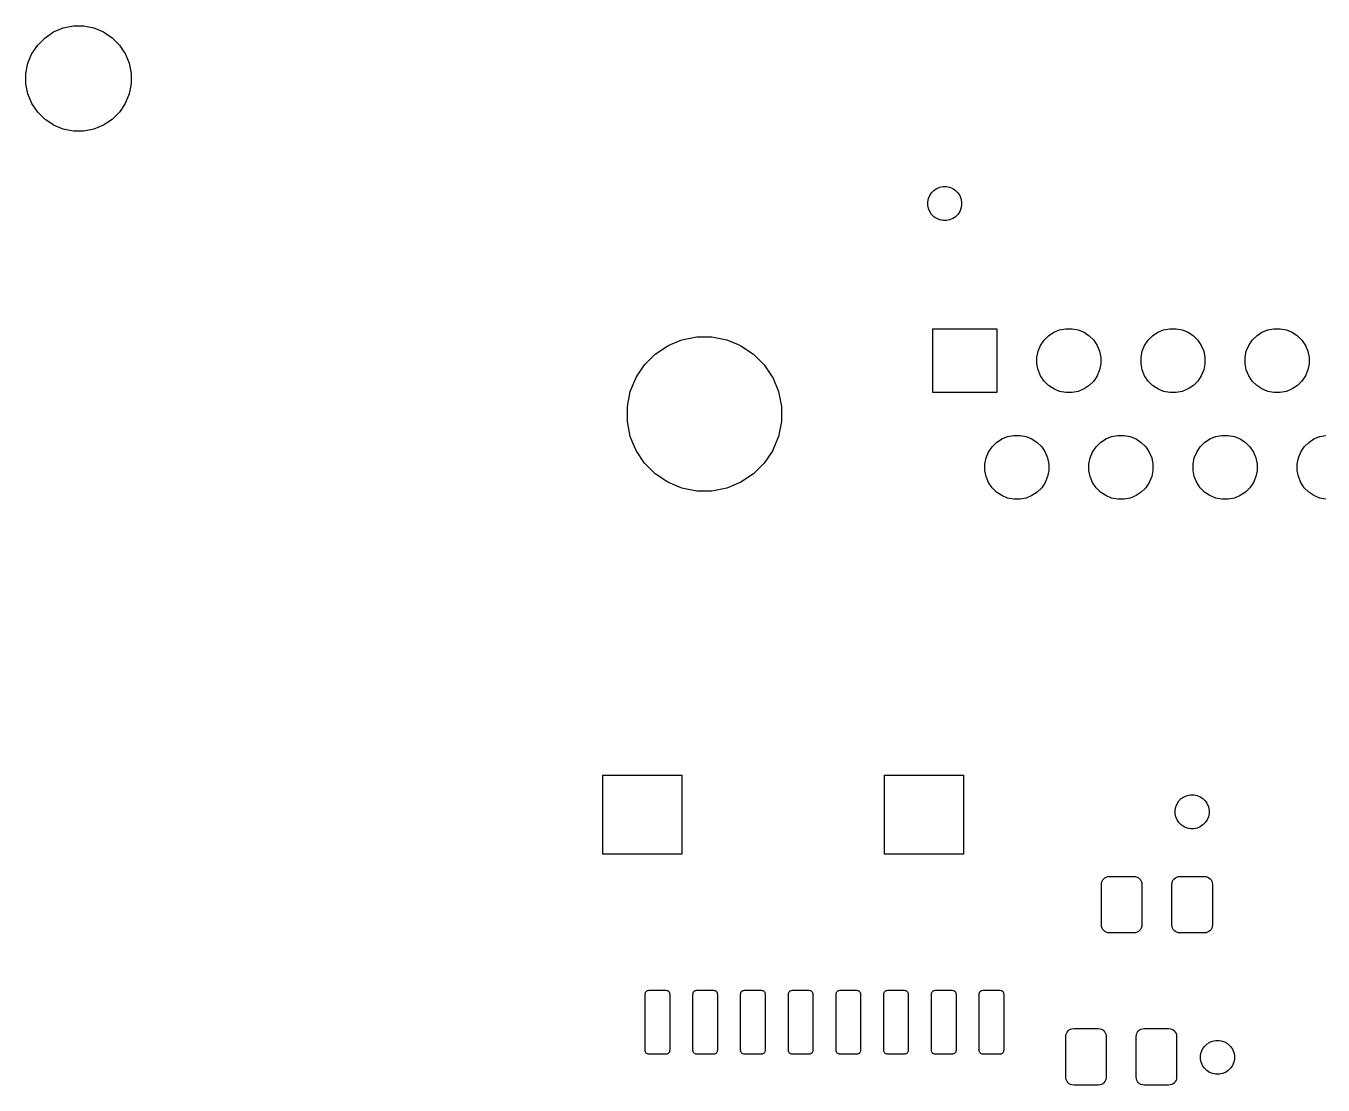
# Model space of a CAD drawing. Extents: x 1.84 to 9.61, y -5.85 to -1.55.
# Drawn here: x 1.839 to 3.198, y -2.657 to -1.547 of the extents above; entities that cross this region are included whole.
import ezdxf

# ---------------------------------------------------------------- set-up
doc = ezdxf.new("R2010")
doc.units = 0
doc.header["$MEASUREMENT"] = 0
doc.layers.add('BLACK', color=7, linetype='CONTINUOUS')

msp = doc.modelspace()

# ---------------------------------------------------------------- linework, layer by layer
at = {"layer": 'BLACK', "linetype": 'CONTINUOUS'}
for p, q in [((1.87345, -1.55105), (1.87761, -1.54932)), ((1.87761, -1.54932), (1.88116, -1.54862)), ((1.88116, -1.54862), (1.88827, -1.5472)), ((1.88827, -1.5472), (1.89913, -1.5472)), ((1.89913, -1.5472), (1.90624, -1.54862)), ((1.90624, -1.54862), (1.90979, -1.54932)), ((1.90979, -1.54932), (1.91395, -1.55105)), ((1.85086, -1.5672), (1.85854, -1.55952)), ((1.85854, -1.55952), (1.86757, -1.55348)), ((1.86757, -1.55348), (1.87345, -1.55105)), ((1.86757, -1.55348), (1.86757, -1.55348)), ((1.91395, -1.55105), (1.91983, -1.55348)), ((1.91983, -1.55348), (1.91983, -1.55348)), ((1.91983, -1.55348), (1.92886, -1.55952)), ((1.92886, -1.55952), (1.93654, -1.5672)), ((1.84066, -1.58627), (1.84482, -1.57624)), ((1.84482, -1.57624), (1.84682, -1.57324)), ((1.84682, -1.57324), (1.85086, -1.5672)), ((1.93654, -1.5672), (1.94058, -1.57324)), ((1.94058, -1.57324), (1.94258, -1.57624)), ((1.94258, -1.57624), (1.94674, -1.58627)), ((1.83854, -1.59693), (1.84066, -1.58627)), ((1.94674, -1.58627), (1.94886, -1.59693)), ((1.83854, -1.60779), (1.83854, -1.59693)), ((1.94886, -1.59693), (1.94886, -1.60779)), ((1.84066, -1.61845), (1.83854, -1.60779)), ((1.94886, -1.60779), (1.94674, -1.61845)), ((1.84482, -1.62849), (1.84066, -1.61845)), ((1.85086, -1.63752), (1.84482, -1.62849)), ((1.84482, -1.62849), (1.84482, -1.62849)), ((1.94258, -1.62849), (1.93654, -1.63752)), ((1.94674, -1.61845), (1.94258, -1.62849)), ((1.94258, -1.62849), (1.94258, -1.62849)), ((1.85854, -1.64521), (1.85086, -1.63752)), ((1.93654, -1.63752), (1.92886, -1.64521)), ((1.86458, -1.64924), (1.85854, -1.64521)), ((1.86757, -1.65124), (1.86458, -1.64924)), ((1.87345, -1.65368), (1.86757, -1.65124)), ((1.87761, -1.6554), (1.87345, -1.65368)), ((1.88116, -1.65611), (1.87761, -1.6554)), ((1.88827, -1.65752), (1.88116, -1.65611)), ((1.89913, -1.65752), (1.88827, -1.65752)), ((1.90624, -1.65611), (1.89913, -1.65752)), ((1.90979, -1.6554), (1.90624, -1.65611)), ((1.91395, -1.65368), (1.90979, -1.6554)), ((1.91983, -1.65124), (1.91395, -1.65368)), ((1.92283, -1.64924), (1.91983, -1.65124)), ((1.92886, -1.64521), (1.92283, -1.64924)), ((2.78411, -1.72825), (2.78545, -1.72502)), ((2.78545, -1.72502), (2.78739, -1.72211)), ((2.78739, -1.72211), (2.78986, -1.71964)), ((2.78986, -1.71964), (2.79131, -1.71867)), ((2.79131, -1.71867), (2.79277, -1.71769)), ((2.79277, -1.71769), (2.796, -1.71636)), ((2.79277, -1.71769), (2.79277, -1.71769)), ((2.796, -1.71636), (2.79943, -1.71567)), ((2.79943, -1.71567), (2.80293, -1.71567)), ((2.80293, -1.71567), (2.80636, -1.71636)), ((2.80636, -1.71636), (2.80959, -1.71769)), ((2.80959, -1.71769), (2.80959, -1.71769)), ((2.80959, -1.71769), (2.81106, -1.71867)), ((2.81106, -1.71867), (2.8125, -1.71964)), ((2.8125, -1.71964), (2.81497, -1.72211)), ((2.81497, -1.72211), (2.81692, -1.72502)), ((2.81692, -1.72502), (2.81825, -1.72825)), ((2.78343, -1.73168), (2.78411, -1.72825)), ((2.78343, -1.73518), (2.78343, -1.73168)), ((2.78411, -1.73861), (2.78343, -1.73518)), ((2.78545, -1.74184), (2.78411, -1.73861)), ((2.81825, -1.73861), (2.81692, -1.74184)), ((2.81825, -1.72825), (2.81894, -1.73168)), ((2.81894, -1.73518), (2.81825, -1.73861)), ((2.81894, -1.73168), (2.81894, -1.73518)), ((2.78739, -1.74475), (2.78545, -1.74184)), ((2.78986, -1.74722), (2.78739, -1.74475)), ((2.79091, -1.74792), (2.78986, -1.74722)), ((2.79277, -1.74916), (2.79091, -1.74792)), ((2.79277, -1.74917), (2.79277, -1.74916)), ((2.796, -1.7505), (2.79277, -1.74917)), ((2.79277, -1.74917), (2.79277, -1.74917)), ((2.79943, -1.75119), (2.796, -1.7505)), ((2.80293, -1.75119), (2.79943, -1.75119)), ((2.80636, -1.7505), (2.80293, -1.75119)), ((2.80959, -1.74917), (2.80636, -1.7505)), ((2.81145, -1.74792), (2.80959, -1.74916)), ((2.80959, -1.74916), (2.80959, -1.74917)), ((2.80959, -1.74917), (2.80959, -1.74917)), ((2.8125, -1.74722), (2.81145, -1.74792)), ((2.81497, -1.74475), (2.8125, -1.74722)), ((2.81692, -1.74184), (2.81497, -1.74475)), ((2.52586, -1.87629), (2.54146, -1.87319)), ((2.54146, -1.87319), (2.55736, -1.87319)), ((2.55736, -1.87319), (2.57296, -1.87629)), ((2.78874, -1.93154), (2.78874, -1.86453)), ((2.78874, -1.86453), (2.85575, -1.86453)), ((2.85575, -1.86453), (2.85575, -1.93154)), ((2.90528, -1.87667), (2.90994, -1.87201)), ((2.90994, -1.87201), (2.91543, -1.86834)), ((2.91543, -1.86834), (2.92153, -1.86582)), ((2.92153, -1.86582), (2.928, -1.86453)), ((2.928, -1.86453), (2.9346, -1.86453)), ((2.9346, -1.86453), (2.94107, -1.86582)), ((2.94107, -1.86582), (2.94717, -1.86834)), ((2.94717, -1.86834), (2.95266, -1.87201)), ((2.95266, -1.87201), (2.95732, -1.87667)), ((3.01433, -1.87667), (3.019, -1.87201)), ((3.019, -1.87201), (3.02448, -1.86834)), ((3.02448, -1.86834), (3.03058, -1.86582)), ((3.03058, -1.86582), (3.03705, -1.86453)), ((3.03705, -1.86453), (3.04365, -1.86453)), ((3.04365, -1.86453), (3.05013, -1.86582)), ((3.05013, -1.86582), (3.05622, -1.86834)), ((3.05622, -1.86834), (3.06171, -1.87201)), ((3.06171, -1.87201), (3.06638, -1.87667)), ((3.12339, -1.87667), (3.12805, -1.87201)), ((3.12805, -1.87201), (3.13354, -1.86834)), ((3.13354, -1.86834), (3.13964, -1.86582)), ((3.13964, -1.86582), (3.14611, -1.86453)), ((3.14611, -1.86453), (3.15271, -1.86453)), ((3.15271, -1.86453), (3.15918, -1.86582)), ((3.15918, -1.86582), (3.16528, -1.86834)), ((3.16528, -1.86834), (3.17077, -1.87201)), ((3.17077, -1.87201), (3.17543, -1.87667)), ((2.49794, -1.89122), (2.51116, -1.88238)), ((2.51116, -1.88238), (2.51394, -1.88123)), ((2.51394, -1.88123), (2.52586, -1.87629)), ((2.57296, -1.87629), (2.58488, -1.88123)), ((2.58488, -1.88123), (2.58766, -1.88238)), ((2.58766, -1.88238), (2.60088, -1.89122)), ((2.8978, -1.89473), (2.89908, -1.88826)), ((2.89908, -1.88826), (2.90161, -1.88216)), ((2.90161, -1.88216), (2.90528, -1.87667)), ((2.95732, -1.87667), (2.96099, -1.88216)), ((2.96099, -1.88216), (2.96352, -1.88826)), ((2.96352, -1.88826), (2.9648, -1.89473)), ((3.00685, -1.89473), (3.00814, -1.88826)), ((3.00814, -1.88826), (3.01066, -1.88216)), ((3.01066, -1.88216), (3.01433, -1.87667)), ((3.06638, -1.87667), (3.07005, -1.88216)), ((3.07005, -1.88216), (3.07257, -1.88826)), ((3.07257, -1.88826), (3.07386, -1.89473)), ((3.11591, -1.89473), (3.11719, -1.88826)), ((3.11719, -1.88826), (3.11972, -1.88216)), ((3.11972, -1.88216), (3.12339, -1.87667)), ((3.17543, -1.87667), (3.1791, -1.88216)), ((3.1791, -1.88216), (3.18163, -1.88826)), ((3.18163, -1.88826), (3.18291, -1.89473)), ((2.47896, -1.91404), (2.48669, -1.90246)), ((2.48669, -1.90246), (2.49794, -1.89122)), ((2.60088, -1.89122), (2.61213, -1.90246)), ((2.61213, -1.90246), (2.61986, -1.91404)), ((2.8978, -1.90133), (2.8978, -1.89473)), ((2.89908, -1.9078), (2.8978, -1.90133)), ((2.9648, -1.90133), (2.96352, -1.9078)), ((2.9648, -1.89473), (2.9648, -1.90133)), ((3.00685, -1.90133), (3.00685, -1.89473)), ((3.00814, -1.9078), (3.00685, -1.90133)), ((3.07386, -1.90133), (3.07257, -1.9078)), ((3.07386, -1.89473), (3.07386, -1.90133)), ((3.11591, -1.90133), (3.11591, -1.89473)), ((3.11719, -1.9078), (3.11591, -1.90133)), ((3.18291, -1.90133), (3.18163, -1.9078)), ((3.18291, -1.89473), (3.18291, -1.90133)), ((2.47176, -1.93038), (2.47785, -1.91569)), ((2.47785, -1.91569), (2.47896, -1.91404)), ((2.61986, -1.91404), (2.62097, -1.91569)), ((2.62097, -1.91569), (2.62705, -1.93038)), ((2.90161, -1.9139), (2.89908, -1.9078)), ((2.90528, -1.91939), (2.90161, -1.9139)), ((2.96099, -1.9139), (2.95732, -1.91939)), ((2.96352, -1.9078), (2.96099, -1.9139)), ((3.01066, -1.9139), (3.00814, -1.9078)), ((3.01433, -1.91939), (3.01066, -1.9139)), ((3.07005, -1.9139), (3.06638, -1.91939)), ((3.07257, -1.9078), (3.07005, -1.9139)), ((3.11972, -1.9139), (3.11719, -1.9078)), ((3.12339, -1.91939), (3.11972, -1.9139)), ((3.1791, -1.9139), (3.17543, -1.91939)), ((3.18163, -1.9078), (3.1791, -1.9139)), ((2.90994, -1.92406), (2.90528, -1.91939)), ((2.91543, -1.92772), (2.90994, -1.92406)), ((2.92153, -1.93025), (2.91543, -1.92772)), ((2.94717, -1.92772), (2.94107, -1.93025)), ((2.95266, -1.92406), (2.94717, -1.92772)), ((2.95732, -1.91939), (2.95266, -1.92406)), ((3.019, -1.92406), (3.01433, -1.91939)), ((3.02448, -1.92772), (3.019, -1.92406)), ((3.03058, -1.93025), (3.02448, -1.92772)), ((3.05622, -1.92772), (3.05013, -1.93025)), ((3.06171, -1.92406), (3.05622, -1.92772)), ((3.06638, -1.91939), (3.06171, -1.92406)), ((3.12805, -1.92406), (3.12339, -1.91939)), ((3.13354, -1.92772), (3.12805, -1.92406)), ((3.13964, -1.93025), (3.13354, -1.92772)), ((3.16528, -1.92772), (3.15918, -1.93025)), ((3.17077, -1.92406), (3.16528, -1.92772)), ((3.17543, -1.91939), (3.17077, -1.92406)), ((2.46866, -1.94598), (2.47176, -1.93038)), ((2.62705, -1.93038), (2.63016, -1.94598)), ((2.85575, -1.93154), (2.78874, -1.93154)), ((2.928, -1.93154), (2.92153, -1.93025)), ((2.9346, -1.93154), (2.928, -1.93154)), ((2.94107, -1.93025), (2.9346, -1.93154)), ((3.03705, -1.93154), (3.03058, -1.93025)), ((3.04365, -1.93154), (3.03705, -1.93154)), ((3.05013, -1.93025), (3.04365, -1.93154)), ((3.14611, -1.93154), (3.13964, -1.93025)), ((3.15271, -1.93154), (3.14611, -1.93154)), ((3.15918, -1.93025), (3.15271, -1.93154)), ((2.46866, -1.96189), (2.46866, -1.94598)), ((2.63016, -1.94598), (2.63016, -1.96189)), ((2.47176, -1.97749), (2.46866, -1.96189)), ((2.63016, -1.96189), (2.62705, -1.97749)), ((2.47632, -1.98849), (2.47176, -1.97749)), ((2.62705, -1.97749), (2.6225, -1.98849)), ((2.85075, -1.98849), (2.85541, -1.98382)), ((2.85541, -1.98382), (2.8609, -1.98015)), ((2.8609, -1.98015), (2.867, -1.97763)), ((2.867, -1.97763), (2.87347, -1.97634)), ((2.87347, -1.97634), (2.88007, -1.97634)), ((2.88007, -1.97634), (2.88654, -1.97763)), ((2.88654, -1.97763), (2.89264, -1.98015)), ((2.89264, -1.98015), (2.89813, -1.98382)), ((2.89813, -1.98382), (2.9028, -1.98849)), ((2.9598, -1.98849), (2.96447, -1.98382)), ((2.96447, -1.98382), (2.96996, -1.98015)), ((2.96996, -1.98015), (2.97605, -1.97763)), ((2.97605, -1.97763), (2.98253, -1.97634)), ((2.98253, -1.97634), (2.98913, -1.97634)), ((2.98913, -1.97634), (2.9956, -1.97763)), ((2.9956, -1.97763), (3.0017, -1.98015)), ((3.0017, -1.98015), (3.00718, -1.98382)), ((3.00718, -1.98382), (3.01185, -1.98849)), ((3.06886, -1.98849), (3.07352, -1.98382)), ((3.07352, -1.98382), (3.07901, -1.98015)), ((3.07901, -1.98015), (3.08511, -1.97763)), ((3.08511, -1.97763), (3.09158, -1.97634)), ((3.09158, -1.97634), (3.09818, -1.97634)), ((3.09818, -1.97634), (3.10465, -1.97763)), ((3.10465, -1.97763), (3.11075, -1.98015)), ((3.11075, -1.98015), (3.11624, -1.98382)), ((3.11624, -1.98382), (3.12091, -1.98849)), ((3.17791, -1.98849), (3.18258, -1.98382)), ((3.18258, -1.98382), (3.18807, -1.98015)), ((3.18807, -1.98015), (3.19416, -1.97763)), ((3.19416, -1.97763), (3.20064, -1.97634)), ((2.47785, -1.99219), (2.47632, -1.98849)), ((2.48669, -2.00541), (2.47785, -1.99219)), ((2.62097, -1.99219), (2.61213, -2.00541)), ((2.6225, -1.98849), (2.62097, -1.99219)), ((2.84456, -2.00007), (2.84708, -1.99397)), ((2.84708, -1.99397), (2.85075, -1.98849)), ((2.9028, -1.98849), (2.90646, -1.99397)), ((2.90646, -1.99397), (2.90899, -2.00007)), ((2.95361, -2.00007), (2.95614, -1.99397)), ((2.95614, -1.99397), (2.9598, -1.98849)), ((3.01185, -1.98849), (3.01552, -1.99397)), ((3.01552, -1.99397), (3.01804, -2.00007)), ((3.06267, -2.00007), (3.06519, -1.99397)), ((3.06519, -1.99397), (3.06886, -1.98849)), ((3.12091, -1.98849), (3.12457, -1.99397)), ((3.12457, -1.99397), (3.1271, -2.00007)), ((3.17172, -2.00007), (3.17425, -1.99397)), ((3.17425, -1.99397), (3.17791, -1.98849)), ((2.49794, -2.01666), (2.48669, -2.00541)), ((2.61213, -2.00541), (2.60088, -2.01666)), ((2.84327, -2.00654), (2.84456, -2.00007)), ((2.84327, -2.01314), (2.84327, -2.00654)), ((2.90899, -2.00007), (2.91028, -2.00654)), ((2.91028, -2.00654), (2.91028, -2.01314)), ((2.95232, -2.00654), (2.95361, -2.00007)), ((2.95232, -2.01314), (2.95232, -2.00654)), ((3.01804, -2.00007), (3.01933, -2.00654)), ((3.01933, -2.00654), (3.01933, -2.01314)), ((3.06138, -2.00654), (3.06267, -2.00007)), ((3.06138, -2.01314), (3.06138, -2.00654)), ((3.1271, -2.00007), (3.12839, -2.00654)), ((3.12839, -2.00654), (3.12839, -2.01314)), ((3.17043, -2.00654), (3.17172, -2.00007)), ((3.17043, -2.01314), (3.17043, -2.00654)), ((2.51116, -2.02549), (2.49794, -2.01666)), ((2.60088, -2.01666), (2.58766, -2.02549)), ((2.84456, -2.01962), (2.84327, -2.01314)), ((2.84708, -2.02571), (2.84456, -2.01962)), ((2.90899, -2.01962), (2.90646, -2.02571)), ((2.91028, -2.01314), (2.90899, -2.01962)), ((2.95361, -2.01962), (2.95232, -2.01314)), ((2.95614, -2.02571), (2.95361, -2.01962)), ((3.01804, -2.01962), (3.01552, -2.02571)), ((3.01933, -2.01314), (3.01804, -2.01962)), ((3.06267, -2.01962), (3.06138, -2.01314)), ((3.06519, -2.02571), (3.06267, -2.01962)), ((3.1271, -2.01962), (3.12457, -2.02571)), ((3.12839, -2.01314), (3.1271, -2.01962)), ((3.17172, -2.01962), (3.17043, -2.01314)), ((3.17425, -2.02571), (3.17172, -2.01962)), ((2.51116, -2.0255), (2.51116, -2.02549)), ((2.52586, -2.03158), (2.51116, -2.0255)), ((2.51116, -2.0255), (2.51116, -2.0255)), ((2.54146, -2.03469), (2.52586, -2.03158)), ((2.55736, -2.03469), (2.54146, -2.03469)), ((2.57296, -2.03158), (2.55736, -2.03469)), ((2.58766, -2.0255), (2.57296, -2.03158)), ((2.58766, -2.02549), (2.58766, -2.0255)), ((2.58766, -2.0255), (2.58766, -2.0255)), ((2.85075, -2.0312), (2.84708, -2.02571)), ((2.85541, -2.03587), (2.85075, -2.0312)), ((2.8609, -2.03953), (2.85541, -2.03587)), ((2.89813, -2.03587), (2.89264, -2.03953)), ((2.9028, -2.0312), (2.89813, -2.03587)), ((2.90646, -2.02571), (2.9028, -2.0312)), ((2.9598, -2.0312), (2.95614, -2.02571)), ((2.96447, -2.03587), (2.9598, -2.0312)), ((2.96996, -2.03953), (2.96447, -2.03587)), ((3.00718, -2.03587), (3.0017, -2.03953)), ((3.01185, -2.0312), (3.00718, -2.03587)), ((3.01552, -2.02571), (3.01185, -2.0312)), ((3.06886, -2.0312), (3.06519, -2.02571)), ((3.07352, -2.03587), (3.06886, -2.0312)), ((3.07901, -2.03953), (3.07352, -2.03587)), ((3.11624, -2.03587), (3.11075, -2.03953)), ((3.12091, -2.0312), (3.11624, -2.03587)), ((3.12457, -2.02571), (3.12091, -2.0312)), ((3.17791, -2.0312), (3.17425, -2.02571)), ((3.18258, -2.03587), (3.17791, -2.0312)), ((3.18807, -2.03953), (3.18258, -2.03587)), ((2.867, -2.04206), (2.8609, -2.03953)), ((2.87347, -2.04335), (2.867, -2.04206)), ((2.88007, -2.04335), (2.87347, -2.04335)), ((2.88654, -2.04206), (2.88007, -2.04335)), ((2.89264, -2.03953), (2.88654, -2.04206)), ((2.97605, -2.04206), (2.96996, -2.03953)), ((2.98253, -2.04335), (2.97605, -2.04206)), ((2.98913, -2.04335), (2.98253, -2.04335)), ((2.9956, -2.04206), (2.98913, -2.04335)), ((3.0017, -2.03953), (2.9956, -2.04206)), ((3.08511, -2.04206), (3.07901, -2.03953)), ((3.09158, -2.04335), (3.08511, -2.04206)), ((3.09818, -2.04335), (3.09158, -2.04335)), ((3.10465, -2.04206), (3.09818, -2.04335)), ((3.11075, -2.03953), (3.10465, -2.04206)), ((3.19416, -2.04206), (3.18807, -2.03953)), ((3.20064, -2.04335), (3.19416, -2.04206)), ((2.44287, -2.41539), (2.44287, -2.33264)), ((2.44287, -2.33264), (2.52563, -2.33264)), ((2.52563, -2.33264), (2.52563, -2.41539)), ((2.73815, -2.41539), (2.73815, -2.33264)), ((2.73815, -2.33264), (2.82091, -2.33264)), ((2.82091, -2.33264), (2.82091, -2.41539)), ((3.04334, -2.36571), (3.04467, -2.36248)), ((3.04467, -2.36248), (3.04508, -2.36187)), ((3.04508, -2.36187), (3.04662, -2.35957)), ((3.04662, -2.35957), (3.04909, -2.3571)), ((3.04909, -2.3571), (3.052, -2.35516)), ((3.052, -2.35516), (3.05523, -2.35382)), ((3.052, -2.35516), (3.052, -2.35516)), ((3.05523, -2.35382), (3.05866, -2.35313)), ((3.05866, -2.35313), (3.06216, -2.35313)), ((3.06216, -2.35313), (3.06559, -2.35382)), ((3.06559, -2.35382), (3.06882, -2.35516)), ((3.06882, -2.35516), (3.06882, -2.35516)), ((3.06882, -2.35516), (3.07173, -2.3571)), ((3.07173, -2.3571), (3.0742, -2.35957)), ((3.0742, -2.35957), (3.07574, -2.36187)), ((3.07574, -2.36187), (3.07614, -2.36248)), ((3.07614, -2.36248), (3.07748, -2.36571)), ((3.04265, -2.36914), (3.04334, -2.36571)), ((3.04265, -2.37264), (3.04265, -2.36914)), ((3.04334, -2.37607), (3.04265, -2.37264)), ((3.04467, -2.3793), (3.04334, -2.37607)), ((3.07748, -2.37607), (3.07614, -2.3793)), ((3.07748, -2.36571), (3.07817, -2.36914)), ((3.07817, -2.37264), (3.07748, -2.37607)), ((3.07817, -2.36914), (3.07817, -2.37264)), ((3.04662, -2.38221), (3.04467, -2.3793)), ((3.04467, -2.3793), (3.04467, -2.3793)), ((3.04909, -2.38468), (3.04662, -2.38221)), ((3.052, -2.38663), (3.04909, -2.38468)), ((3.05523, -2.38796), (3.052, -2.38663)), ((3.052, -2.38663), (3.052, -2.38663)), ((3.052, -2.38663), (3.052, -2.38663)), ((3.05866, -2.38865), (3.05523, -2.38796)), ((3.06216, -2.38865), (3.05866, -2.38865)), ((3.06559, -2.38796), (3.06216, -2.38865)), ((3.06882, -2.38663), (3.06559, -2.38796)), ((3.07173, -2.38468), (3.06882, -2.38663)), ((3.06882, -2.38663), (3.06882, -2.38663)), ((3.06882, -2.38663), (3.06882, -2.38663)), ((3.0742, -2.38221), (3.07173, -2.38468)), ((3.07614, -2.3793), (3.0742, -2.38221)), ((3.07614, -2.3793), (3.07614, -2.3793)), ((2.52563, -2.41539), (2.44287, -2.41539)), ((2.82091, -2.41539), (2.73815, -2.41539)), ((2.96539, -2.44711), (2.96557, -2.44529)), ((2.96557, -2.44529), (2.96603, -2.44377)), ((2.96603, -2.44377), (2.96678, -2.44236)), ((2.96678, -2.44236), (2.96779, -2.44113)), ((2.96779, -2.44113), (2.96902, -2.44012)), ((2.96902, -2.44012), (2.97042, -2.43937)), ((2.97042, -2.43937), (2.97195, -2.43891)), ((2.97195, -2.43891), (2.97377, -2.43873)), ((2.97377, -2.43873), (2.99941, -2.43873)), ((2.99941, -2.43873), (3.00123, -2.43891)), ((3.00123, -2.43891), (3.00276, -2.43937)), ((3.00276, -2.43937), (3.00416, -2.44012)), ((3.00416, -2.44012), (3.00539, -2.44113)), ((3.00539, -2.44113), (3.0064, -2.44236)), ((3.0064, -2.44236), (3.00715, -2.44377)), ((3.00715, -2.44377), (3.00761, -2.44529)), ((3.00761, -2.44529), (3.00779, -2.44711)), ((3.03921, -2.44711), (3.03939, -2.44529)), ((3.03939, -2.44529), (3.03985, -2.44377)), ((3.03985, -2.44377), (3.0406, -2.44236)), ((3.0406, -2.44236), (3.04161, -2.44113)), ((3.04161, -2.44113), (3.04284, -2.44012)), ((3.04284, -2.44012), (3.04424, -2.43937)), ((3.04424, -2.43937), (3.04577, -2.43891)), ((3.04577, -2.43891), (3.04759, -2.43873)), ((3.04759, -2.43873), (3.07323, -2.43873)), ((3.07323, -2.43873), (3.07505, -2.43891)), ((3.07505, -2.43891), (3.07658, -2.43937)), ((3.07658, -2.43937), (3.07798, -2.44012)), ((3.07798, -2.44012), (3.07921, -2.44113)), ((3.07921, -2.44113), (3.08022, -2.44236)), ((3.08022, -2.44236), (3.08097, -2.44377)), ((3.08097, -2.44377), (3.08143, -2.44529)), ((3.08143, -2.44529), (3.08161, -2.44711)), ((2.96539, -2.48949), (2.96539, -2.44711)), ((3.00779, -2.44711), (3.00779, -2.48949)), ((3.03921, -2.48949), (3.03921, -2.44711)), ((3.08161, -2.44711), (3.08161, -2.48949)), ((2.96557, -2.49131), (2.96539, -2.48949)), ((2.96603, -2.49283), (2.96557, -2.49131)), ((2.96678, -2.49424), (2.96603, -2.49283)), ((2.96779, -2.49547), (2.96678, -2.49424)), ((2.96902, -2.49648), (2.96779, -2.49547)), ((2.97042, -2.49723), (2.96902, -2.49648)), ((2.97195, -2.49769), (2.97042, -2.49723)), ((2.97377, -2.49787), (2.97195, -2.49769)), ((2.99941, -2.49787), (2.97377, -2.49787)), ((3.00123, -2.49769), (2.99941, -2.49787)), ((3.00276, -2.49723), (3.00123, -2.49769)), ((3.00416, -2.49648), (3.00276, -2.49723)), ((3.00539, -2.49547), (3.00416, -2.49648)), ((3.0064, -2.49424), (3.00539, -2.49547)), ((3.00715, -2.49283), (3.0064, -2.49424)), ((3.00761, -2.49131), (3.00715, -2.49283)), ((3.00779, -2.48949), (3.00761, -2.49131)), ((3.03939, -2.49131), (3.03921, -2.48949)), ((3.03985, -2.49283), (3.03939, -2.49131)), ((3.0406, -2.49424), (3.03985, -2.49283)), ((3.04161, -2.49547), (3.0406, -2.49424)), ((3.04284, -2.49648), (3.04161, -2.49547)), ((3.04424, -2.49723), (3.04284, -2.49648)), ((3.04577, -2.49769), (3.04424, -2.49723)), ((3.04759, -2.49787), (3.04577, -2.49769)), ((3.07323, -2.49787), (3.04759, -2.49787)), ((3.07505, -2.49769), (3.07323, -2.49787)), ((3.07658, -2.49723), (3.07505, -2.49769)), ((3.07798, -2.49648), (3.07658, -2.49723)), ((3.07921, -2.49547), (3.07798, -2.49648)), ((3.08022, -2.49424), (3.07921, -2.49547)), ((3.08097, -2.49283), (3.08022, -2.49424)), ((3.08143, -2.49131), (3.08097, -2.49283)), ((3.08161, -2.48949), (3.08143, -2.49131)), ((2.48736, -2.56223), (2.48746, -2.56122)), ((2.48736, -2.62084), (2.48736, -2.56223)), ((2.48746, -2.56122), (2.48769, -2.56048)), ((2.48769, -2.56048), (2.48805, -2.5598)), ((2.48805, -2.5598), (2.48854, -2.55921)), ((2.48854, -2.55921), (2.48913, -2.55872)), ((2.48913, -2.55872), (2.48981, -2.55835)), ((2.48981, -2.55835), (2.49055, -2.55813)), ((2.49055, -2.55813), (2.49156, -2.55803)), ((2.49156, -2.55803), (2.50883, -2.55803)), ((2.50883, -2.55803), (2.50984, -2.55813)), ((2.50984, -2.55813), (2.51058, -2.55835)), ((2.51058, -2.55835), (2.51126, -2.55872)), ((2.51126, -2.55872), (2.51186, -2.55921)), ((2.51186, -2.55921), (2.51234, -2.5598)), ((2.51234, -2.5598), (2.51271, -2.56048)), ((2.51271, -2.56048), (2.51293, -2.56122)), ((2.51293, -2.56122), (2.51303, -2.56223)), ((2.51303, -2.56223), (2.51303, -2.62084)), ((2.53736, -2.56223), (2.53746, -2.56122)), ((2.53736, -2.62084), (2.53736, -2.56223)), ((2.53746, -2.56122), (2.53769, -2.56048)), ((2.53769, -2.56048), (2.53805, -2.5598)), ((2.53805, -2.5598), (2.53854, -2.55921)), ((2.53854, -2.55921), (2.53913, -2.55872)), ((2.53913, -2.55872), (2.53981, -2.55835)), ((2.53981, -2.55835), (2.54055, -2.55813)), ((2.54055, -2.55813), (2.54156, -2.55803)), ((2.54156, -2.55803), (2.55883, -2.55803)), ((2.55883, -2.55803), (2.55984, -2.55813)), ((2.55984, -2.55813), (2.56058, -2.55835)), ((2.56058, -2.55835), (2.56126, -2.55872)), ((2.56126, -2.55872), (2.56186, -2.55921)), ((2.56186, -2.55921), (2.56234, -2.5598)), ((2.56234, -2.5598), (2.56271, -2.56048)), ((2.56271, -2.56048), (2.56293, -2.56122)), ((2.56293, -2.56122), (2.56303, -2.56223)), ((2.56303, -2.56223), (2.56303, -2.62084)), ((2.58736, -2.56223), (2.58746, -2.56122)), ((2.58736, -2.62084), (2.58736, -2.56223)), ((2.58746, -2.56122), (2.58769, -2.56048)), ((2.58769, -2.56048), (2.58805, -2.5598)), ((2.58805, -2.5598), (2.58854, -2.55921)), ((2.58854, -2.55921), (2.58913, -2.55872)), ((2.58913, -2.55872), (2.58981, -2.55835)), ((2.58981, -2.55835), (2.59055, -2.55813)), ((2.59055, -2.55813), (2.59156, -2.55803)), ((2.59156, -2.55803), (2.60883, -2.55803)), ((2.60883, -2.55803), (2.60984, -2.55813)), ((2.60984, -2.55813), (2.61058, -2.55835)), ((2.61058, -2.55835), (2.61126, -2.55872)), ((2.61126, -2.55872), (2.61186, -2.55921)), ((2.61186, -2.55921), (2.61234, -2.5598)), ((2.61234, -2.5598), (2.61271, -2.56048)), ((2.61271, -2.56048), (2.61293, -2.56122)), ((2.61293, -2.56122), (2.61303, -2.56223)), ((2.61303, -2.56223), (2.61303, -2.62084)), ((2.63736, -2.56223), (2.63746, -2.56122)), ((2.63736, -2.62084), (2.63736, -2.56223)), ((2.63746, -2.56122), (2.63769, -2.56048)), ((2.63769, -2.56048), (2.63805, -2.5598)), ((2.63805, -2.5598), (2.63854, -2.55921)), ((2.63854, -2.55921), (2.63913, -2.55872)), ((2.63913, -2.55872), (2.63981, -2.55835)), ((2.63981, -2.55835), (2.64055, -2.55813)), ((2.64055, -2.55813), (2.64156, -2.55803)), ((2.64156, -2.55803), (2.65883, -2.55803)), ((2.65883, -2.55803), (2.65984, -2.55813)), ((2.65984, -2.55813), (2.66058, -2.55835)), ((2.66058, -2.55835), (2.66126, -2.55872)), ((2.66126, -2.55872), (2.66186, -2.55921)), ((2.66186, -2.55921), (2.66234, -2.5598)), ((2.66234, -2.5598), (2.66271, -2.56048)), ((2.66271, -2.56048), (2.66293, -2.56122)), ((2.66293, -2.56122), (2.66303, -2.56223)), ((2.66303, -2.56223), (2.66303, -2.62084)), ((2.68736, -2.56223), (2.68746, -2.56122)), ((2.68736, -2.62084), (2.68736, -2.56223)), ((2.68746, -2.56122), (2.68769, -2.56048)), ((2.68769, -2.56048), (2.68805, -2.5598)), ((2.68805, -2.5598), (2.68854, -2.55921)), ((2.68854, -2.55921), (2.68913, -2.55872)), ((2.68913, -2.55872), (2.68981, -2.55835)), ((2.68981, -2.55835), (2.69055, -2.55813)), ((2.69055, -2.55813), (2.69156, -2.55803)), ((2.69156, -2.55803), (2.70883, -2.55803)), ((2.70883, -2.55803), (2.70984, -2.55813)), ((2.70984, -2.55813), (2.71058, -2.55835)), ((2.71058, -2.55835), (2.71126, -2.55872)), ((2.71126, -2.55872), (2.71186, -2.55921)), ((2.71186, -2.55921), (2.71234, -2.5598)), ((2.71234, -2.5598), (2.71271, -2.56048)), ((2.71271, -2.56048), (2.71293, -2.56122)), ((2.71293, -2.56122), (2.71303, -2.56223)), ((2.71303, -2.56223), (2.71303, -2.62084)), ((2.73736, -2.56223), (2.73746, -2.56122)), ((2.73736, -2.62084), (2.73736, -2.56223)), ((2.73746, -2.56122), (2.73769, -2.56048)), ((2.73769, -2.56048), (2.73805, -2.5598)), ((2.73805, -2.5598), (2.73854, -2.55921)), ((2.73854, -2.55921), (2.73913, -2.55872)), ((2.73913, -2.55872), (2.73981, -2.55835)), ((2.73981, -2.55835), (2.74055, -2.55813)), ((2.74055, -2.55813), (2.74156, -2.55803)), ((2.74156, -2.55803), (2.75883, -2.55803)), ((2.75883, -2.55803), (2.75984, -2.55813)), ((2.75984, -2.55813), (2.76058, -2.55835)), ((2.76058, -2.55835), (2.76126, -2.55872)), ((2.76126, -2.55872), (2.76186, -2.55921)), ((2.76186, -2.55921), (2.76234, -2.5598)), ((2.76234, -2.5598), (2.76271, -2.56048)), ((2.76271, -2.56048), (2.76293, -2.56122)), ((2.76293, -2.56122), (2.76303, -2.56223)), ((2.76303, -2.56223), (2.76303, -2.62084)), ((2.78736, -2.56223), (2.78746, -2.56122)), ((2.78736, -2.62084), (2.78736, -2.56223)), ((2.78746, -2.56122), (2.78769, -2.56048)), ((2.78769, -2.56048), (2.78805, -2.5598)), ((2.78805, -2.5598), (2.78854, -2.55921)), ((2.78854, -2.55921), (2.78913, -2.55872)), ((2.78913, -2.55872), (2.78981, -2.55835)), ((2.78981, -2.55835), (2.79055, -2.55813)), ((2.79055, -2.55813), (2.79156, -2.55803)), ((2.79156, -2.55803), (2.80883, -2.55803)), ((2.80883, -2.55803), (2.80984, -2.55813)), ((2.80984, -2.55813), (2.81058, -2.55835)), ((2.81058, -2.55835), (2.81126, -2.55872)), ((2.81126, -2.55872), (2.81186, -2.55921)), ((2.81186, -2.55921), (2.81234, -2.5598)), ((2.81234, -2.5598), (2.81271, -2.56048)), ((2.81271, -2.56048), (2.81293, -2.56122)), ((2.81293, -2.56122), (2.81303, -2.56223)), ((2.81303, -2.56223), (2.81303, -2.62084)), ((2.83736, -2.56223), (2.83746, -2.56122)), ((2.83736, -2.62084), (2.83736, -2.56223)), ((2.83746, -2.56122), (2.83769, -2.56048)), ((2.83769, -2.56048), (2.83805, -2.5598)), ((2.83805, -2.5598), (2.83854, -2.55921)), ((2.83854, -2.55921), (2.83913, -2.55872)), ((2.83913, -2.55872), (2.83981, -2.55835)), ((2.83981, -2.55835), (2.84055, -2.55813)), ((2.84055, -2.55813), (2.84156, -2.55803)), ((2.84156, -2.55803), (2.85883, -2.55803)), ((2.85883, -2.55803), (2.85984, -2.55813)), ((2.85984, -2.55813), (2.86058, -2.55835)), ((2.86058, -2.55835), (2.86126, -2.55872)), ((2.86126, -2.55872), (2.86186, -2.55921)), ((2.86186, -2.55921), (2.86234, -2.5598)), ((2.86234, -2.5598), (2.86271, -2.56048)), ((2.86271, -2.56048), (2.86293, -2.56122)), ((2.86293, -2.56122), (2.86303, -2.56223)), ((2.86303, -2.56223), (2.86303, -2.62084)), ((2.92798, -2.60661), (2.92816, -2.60479)), ((2.92798, -2.64899), (2.92798, -2.60661)), ((2.92816, -2.60479), (2.92862, -2.60327)), ((2.92862, -2.60327), (2.92937, -2.60186)), ((2.92937, -2.60186), (2.93038, -2.60063)), ((2.93038, -2.60063), (2.93161, -2.59962)), ((2.93161, -2.59962), (2.93301, -2.59887)), ((2.93301, -2.59887), (2.93454, -2.59841)), ((2.93454, -2.59841), (2.93636, -2.59823)), ((2.93636, -2.59823), (2.962, -2.59823)), ((2.962, -2.59823), (2.96383, -2.59841)), ((2.96383, -2.59841), (2.96535, -2.59887)), ((2.96535, -2.59887), (2.96675, -2.59962)), ((2.96675, -2.59962), (2.96798, -2.60063)), ((2.96798, -2.60063), (2.96899, -2.60186)), ((2.96899, -2.60186), (2.96974, -2.60327)), ((2.96974, -2.60327), (2.9702, -2.60479)), ((2.9702, -2.60479), (2.97038, -2.60661)), ((2.97038, -2.60661), (2.97038, -2.64899)), ((3.0018, -2.60661), (3.00198, -2.60479)), ((3.0018, -2.64899), (3.0018, -2.60661)), ((3.00198, -2.60479), (3.00244, -2.60327)), ((3.00244, -2.60327), (3.00319, -2.60186)), ((3.00319, -2.60186), (3.0042, -2.60063)), ((3.0042, -2.60063), (3.00543, -2.59962)), ((3.00543, -2.59962), (3.00683, -2.59887)), ((3.00683, -2.59887), (3.00836, -2.59841)), ((3.00836, -2.59841), (3.01018, -2.59823)), ((3.01018, -2.59823), (3.03582, -2.59823)), ((3.03582, -2.59823), (3.03764, -2.59841)), ((3.03764, -2.59841), (3.03917, -2.59887)), ((3.03917, -2.59887), (3.04057, -2.59962)), ((3.04057, -2.59962), (3.0418, -2.60063)), ((3.0418, -2.60063), (3.04281, -2.60186)), ((3.04281, -2.60186), (3.04356, -2.60327)), ((3.04356, -2.60327), (3.04402, -2.60479)), ((3.04402, -2.60479), (3.0442, -2.60661)), ((3.0442, -2.60661), (3.0442, -2.64899)), ((2.48746, -2.62185), (2.48736, -2.62084)), ((2.48769, -2.62259), (2.48746, -2.62185)), ((2.48805, -2.62327), (2.48769, -2.62259)), ((2.51271, -2.62259), (2.51234, -2.62327)), ((2.51293, -2.62185), (2.51271, -2.62259)), ((2.51303, -2.62084), (2.51293, -2.62185)), ((2.53746, -2.62185), (2.53736, -2.62084)), ((2.53769, -2.62259), (2.53746, -2.62185)), ((2.53805, -2.62327), (2.53769, -2.62259)), ((2.56271, -2.62259), (2.56234, -2.62327)), ((2.56293, -2.62185), (2.56271, -2.62259)), ((2.56303, -2.62084), (2.56293, -2.62185)), ((2.58746, -2.62185), (2.58736, -2.62084)), ((2.58769, -2.62259), (2.58746, -2.62185)), ((2.58805, -2.62327), (2.58769, -2.62259)), ((2.61271, -2.62259), (2.61234, -2.62327)), ((2.61293, -2.62185), (2.61271, -2.62259)), ((2.61303, -2.62084), (2.61293, -2.62185)), ((2.63746, -2.62185), (2.63736, -2.62084)), ((2.63769, -2.62259), (2.63746, -2.62185)), ((2.63805, -2.62327), (2.63769, -2.62259)), ((2.66271, -2.62259), (2.66234, -2.62327)), ((2.66293, -2.62185), (2.66271, -2.62259)), ((2.66303, -2.62084), (2.66293, -2.62185)), ((2.68746, -2.62185), (2.68736, -2.62084)), ((2.68769, -2.62259), (2.68746, -2.62185)), ((2.68805, -2.62327), (2.68769, -2.62259)), ((2.71271, -2.62259), (2.71234, -2.62327)), ((2.71293, -2.62185), (2.71271, -2.62259)), ((2.71303, -2.62084), (2.71293, -2.62185)), ((2.73746, -2.62185), (2.73736, -2.62084)), ((2.73769, -2.62259), (2.73746, -2.62185)), ((2.73805, -2.62327), (2.73769, -2.62259)), ((2.76271, -2.62259), (2.76234, -2.62327)), ((2.76293, -2.62185), (2.76271, -2.62259)), ((2.76303, -2.62084), (2.76293, -2.62185)), ((2.78746, -2.62185), (2.78736, -2.62084)), ((2.78769, -2.62259), (2.78746, -2.62185)), ((2.78805, -2.62327), (2.78769, -2.62259)), ((2.81271, -2.62259), (2.81234, -2.62327)), ((2.81293, -2.62185), (2.81271, -2.62259)), ((2.81303, -2.62084), (2.81293, -2.62185)), ((2.83746, -2.62185), (2.83736, -2.62084)), ((2.83769, -2.62259), (2.83746, -2.62185)), ((2.83805, -2.62327), (2.83769, -2.62259)), ((2.86271, -2.62259), (2.86234, -2.62327)), ((2.86293, -2.62185), (2.86271, -2.62259)), ((2.86303, -2.62084), (2.86293, -2.62185)), ((3.06993, -2.62312), (3.07126, -2.61989)), ((3.07126, -2.61989), (3.07128, -2.61987)), ((3.07128, -2.61987), (3.07321, -2.61698)), ((3.07321, -2.61698), (3.07568, -2.61451)), ((3.07568, -2.61451), (3.076, -2.6143)), ((3.076, -2.6143), (3.07846, -2.61265)), ((3.07846, -2.61265), (3.07859, -2.61256)), ((3.07859, -2.61256), (3.08182, -2.61123)), ((3.07859, -2.61256), (3.07859, -2.61256)), ((3.08182, -2.61123), (3.08525, -2.61054)), ((3.08525, -2.61054), (3.08875, -2.61054)), ((3.08875, -2.61054), (3.09218, -2.61123)), ((3.09218, -2.61123), (3.09541, -2.61256)), ((3.09541, -2.61256), (3.09541, -2.61256)), ((3.09541, -2.61256), (3.09554, -2.61265)), ((3.09554, -2.61265), (3.098, -2.6143)), ((3.098, -2.6143), (3.09832, -2.61451)), ((3.09832, -2.61451), (3.10079, -2.61698)), ((3.10079, -2.61698), (3.10272, -2.61987)), ((3.10272, -2.61987), (3.10274, -2.61989)), ((3.10274, -2.61989), (3.10407, -2.62312)), ((2.48854, -2.62386), (2.48805, -2.62327)), ((2.48913, -2.62435), (2.48854, -2.62386)), ((2.48981, -2.62472), (2.48913, -2.62435)), ((2.49055, -2.62494), (2.48981, -2.62472)), ((2.49156, -2.62504), (2.49055, -2.62494)), ((2.50883, -2.62504), (2.49156, -2.62504)), ((2.50984, -2.62494), (2.50883, -2.62504)), ((2.51058, -2.62472), (2.50984, -2.62494)), ((2.51126, -2.62435), (2.51058, -2.62472)), ((2.51186, -2.62386), (2.51126, -2.62435)), ((2.51234, -2.62327), (2.51186, -2.62386)), ((2.53854, -2.62386), (2.53805, -2.62327)), ((2.53913, -2.62435), (2.53854, -2.62386)), ((2.53981, -2.62472), (2.53913, -2.62435)), ((2.54055, -2.62494), (2.53981, -2.62472)), ((2.54156, -2.62504), (2.54055, -2.62494)), ((2.55883, -2.62504), (2.54156, -2.62504)), ((2.55984, -2.62494), (2.55883, -2.62504)), ((2.56058, -2.62472), (2.55984, -2.62494)), ((2.56126, -2.62435), (2.56058, -2.62472)), ((2.56186, -2.62386), (2.56126, -2.62435)), ((2.56234, -2.62327), (2.56186, -2.62386)), ((2.58854, -2.62386), (2.58805, -2.62327)), ((2.58913, -2.62435), (2.58854, -2.62386)), ((2.58981, -2.62472), (2.58913, -2.62435)), ((2.59055, -2.62494), (2.58981, -2.62472)), ((2.59156, -2.62504), (2.59055, -2.62494)), ((2.60883, -2.62504), (2.59156, -2.62504)), ((2.60984, -2.62494), (2.60883, -2.62504)), ((2.61058, -2.62472), (2.60984, -2.62494)), ((2.61126, -2.62435), (2.61058, -2.62472)), ((2.61186, -2.62386), (2.61126, -2.62435)), ((2.61234, -2.62327), (2.61186, -2.62386)), ((2.63854, -2.62386), (2.63805, -2.62327)), ((2.63913, -2.62435), (2.63854, -2.62386)), ((2.63981, -2.62472), (2.63913, -2.62435)), ((2.64055, -2.62494), (2.63981, -2.62472)), ((2.64156, -2.62504), (2.64055, -2.62494)), ((2.65883, -2.62504), (2.64156, -2.62504)), ((2.65984, -2.62494), (2.65883, -2.62504)), ((2.66058, -2.62472), (2.65984, -2.62494)), ((2.66126, -2.62435), (2.66058, -2.62472)), ((2.66186, -2.62386), (2.66126, -2.62435)), ((2.66234, -2.62327), (2.66186, -2.62386)), ((2.68854, -2.62386), (2.68805, -2.62327)), ((2.68913, -2.62435), (2.68854, -2.62386)), ((2.68981, -2.62472), (2.68913, -2.62435)), ((2.69055, -2.62494), (2.68981, -2.62472)), ((2.69156, -2.62504), (2.69055, -2.62494)), ((2.70883, -2.62504), (2.69156, -2.62504)), ((2.70984, -2.62494), (2.70883, -2.62504)), ((2.71058, -2.62472), (2.70984, -2.62494)), ((2.71126, -2.62435), (2.71058, -2.62472)), ((2.71186, -2.62386), (2.71126, -2.62435)), ((2.71234, -2.62327), (2.71186, -2.62386)), ((2.73854, -2.62386), (2.73805, -2.62327)), ((2.73913, -2.62435), (2.73854, -2.62386)), ((2.73981, -2.62472), (2.73913, -2.62435)), ((2.74055, -2.62494), (2.73981, -2.62472)), ((2.74156, -2.62504), (2.74055, -2.62494)), ((2.75883, -2.62504), (2.74156, -2.62504)), ((2.75984, -2.62494), (2.75883, -2.62504)), ((2.76058, -2.62472), (2.75984, -2.62494)), ((2.76126, -2.62435), (2.76058, -2.62472)), ((2.76186, -2.62386), (2.76126, -2.62435)), ((2.76234, -2.62327), (2.76186, -2.62386)), ((2.78854, -2.62386), (2.78805, -2.62327)), ((2.78913, -2.62435), (2.78854, -2.62386)), ((2.78981, -2.62472), (2.78913, -2.62435)), ((2.79055, -2.62494), (2.78981, -2.62472)), ((2.79156, -2.62504), (2.79055, -2.62494)), ((2.80883, -2.62504), (2.79156, -2.62504)), ((2.80984, -2.62494), (2.80883, -2.62504)), ((2.81058, -2.62472), (2.80984, -2.62494)), ((2.81126, -2.62435), (2.81058, -2.62472)), ((2.81186, -2.62386), (2.81126, -2.62435)), ((2.81234, -2.62327), (2.81186, -2.62386)), ((2.83854, -2.62386), (2.83805, -2.62327)), ((2.83913, -2.62435), (2.83854, -2.62386)), ((2.83981, -2.62472), (2.83913, -2.62435)), ((2.84055, -2.62494), (2.83981, -2.62472)), ((2.84156, -2.62504), (2.84055, -2.62494)), ((2.85883, -2.62504), (2.84156, -2.62504)), ((2.85984, -2.62494), (2.85883, -2.62504)), ((2.86058, -2.62472), (2.85984, -2.62494)), ((2.86126, -2.62435), (2.86058, -2.62472)), ((2.86186, -2.62386), (2.86126, -2.62435)), ((2.86234, -2.62327), (2.86186, -2.62386)), ((3.06924, -2.62655), (3.06993, -2.62312)), ((3.06924, -2.63005), (3.06924, -2.62655)), ((3.06993, -2.63348), (3.06924, -2.63005)), ((3.07084, -2.63568), (3.06993, -2.63348)), ((3.07126, -2.63671), (3.07084, -2.63568)), ((3.10316, -2.63568), (3.10274, -2.63671)), ((3.10407, -2.63348), (3.10316, -2.63568)), ((3.10407, -2.62312), (3.10476, -2.62655)), ((3.10476, -2.63005), (3.10407, -2.63348)), ((3.10476, -2.62655), (3.10476, -2.63005)), ((2.92816, -2.65081), (2.92798, -2.64899)), ((2.97038, -2.64899), (2.9702, -2.65081)), ((3.00198, -2.65081), (3.0018, -2.64899)), ((3.0442, -2.64899), (3.04402, -2.65081)), ((3.07321, -2.63962), (3.07126, -2.63671)), ((3.07568, -2.64209), (3.07321, -2.63962)), ((3.07859, -2.64404), (3.07568, -2.64209)), ((3.08182, -2.64537), (3.07859, -2.64404)), ((3.07859, -2.64404), (3.07859, -2.64404)), ((3.07859, -2.64404), (3.07859, -2.64404)), ((3.08525, -2.64606), (3.08182, -2.64537)), ((3.08875, -2.64606), (3.08525, -2.64606)), ((3.09218, -2.64537), (3.08875, -2.64606)), ((3.09541, -2.64404), (3.09218, -2.64537)), ((3.09832, -2.64209), (3.09541, -2.64404)), ((3.09541, -2.64404), (3.09541, -2.64404)), ((3.09541, -2.64404), (3.09541, -2.64404)), ((3.10079, -2.63962), (3.09832, -2.64209)), ((3.10274, -2.63671), (3.10079, -2.63962)), ((2.92862, -2.65233), (2.92816, -2.65081)), ((2.92937, -2.65374), (2.92862, -2.65233)), ((2.93038, -2.65497), (2.92937, -2.65374)), ((2.93161, -2.65598), (2.93038, -2.65497)), ((2.93301, -2.65673), (2.93161, -2.65598)), ((2.93454, -2.65719), (2.93301, -2.65673)), ((2.93636, -2.65737), (2.93454, -2.65719)), ((2.962, -2.65737), (2.93636, -2.65737)), ((2.96383, -2.65719), (2.962, -2.65737)), ((2.96535, -2.65673), (2.96383, -2.65719)), ((2.96675, -2.65598), (2.96535, -2.65673)), ((2.96798, -2.65497), (2.96675, -2.65598)), ((2.96899, -2.65374), (2.96798, -2.65497)), ((2.96974, -2.65233), (2.96899, -2.65374)), ((2.9702, -2.65081), (2.96974, -2.65233)), ((3.00244, -2.65233), (3.00198, -2.65081)), ((3.00319, -2.65374), (3.00244, -2.65233)), ((3.0042, -2.65497), (3.00319, -2.65374)), ((3.00543, -2.65598), (3.0042, -2.65497)), ((3.00683, -2.65673), (3.00543, -2.65598)), ((3.00836, -2.65719), (3.00683, -2.65673)), ((3.01018, -2.65737), (3.00836, -2.65719)), ((3.03582, -2.65737), (3.01018, -2.65737)), ((3.03764, -2.65719), (3.03582, -2.65737)), ((3.03917, -2.65673), (3.03764, -2.65719)), ((3.04057, -2.65598), (3.03917, -2.65673)), ((3.0418, -2.65497), (3.04057, -2.65598)), ((3.04281, -2.65374), (3.0418, -2.65497)), ((3.04356, -2.65233), (3.04281, -2.65374)), ((3.04402, -2.65081), (3.04356, -2.65233))]:
    msp.add_line(p, q, dxfattribs=at)

doc.saveas('drawing.dxf')
